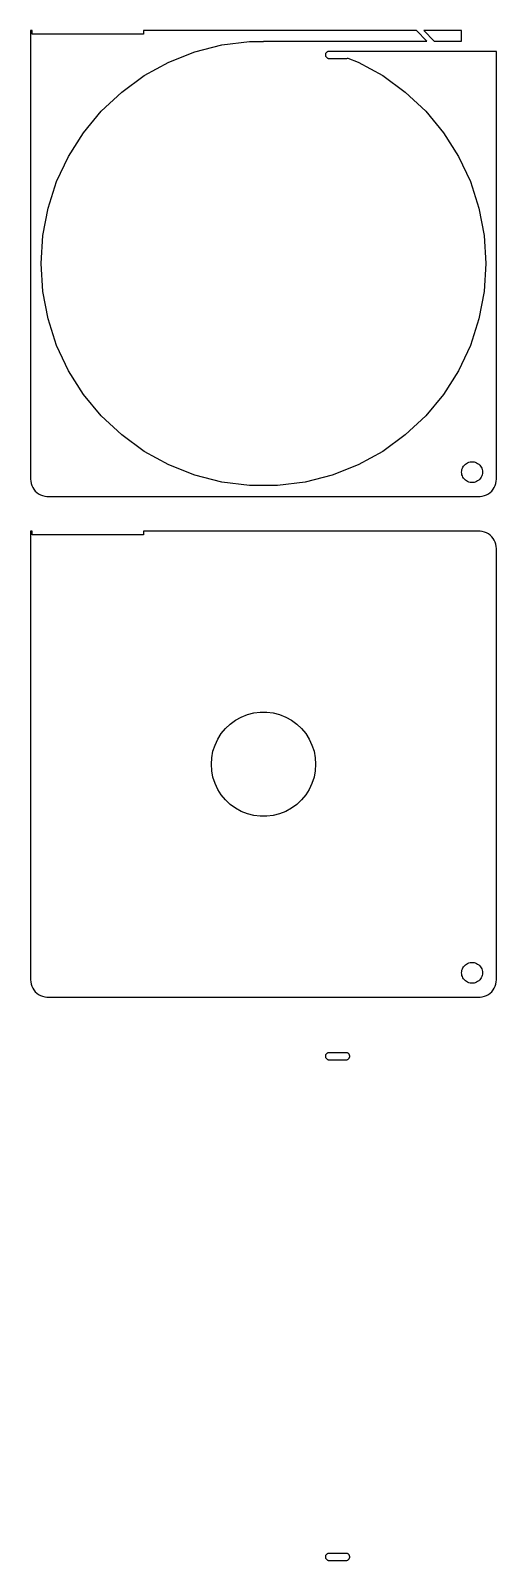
# Model space of a CAD drawing. Header units: metres. Extents: x -67 to 67, y 59 to 499.
import ezdxf

# ---------------------------------------------------------------- set-up
doc = ezdxf.new("R2010")
doc.units = ezdxf.units.M

msp = doc.modelspace()

# ---------------------------------------------------------------- linework, layer by layer
for p, q in [((-66.5, 499), (-67, 499)), ((-67, 499), (-67, 370)), ((-66.5, 498), (-66.5, 499)), ((-34.5, 498), (-66.5, 498)), ((44.0099, 498.99), (-34.5, 498.99)), ((-34.5, 498.99), (-34.5, 498)), ((47, 496), (44.0099, 498.99)), ((57, 498.99), (46.1312, 498.99)), ((46.1312, 498.99), (49.1213, 496)), ((57, 496), (57, 498.99)), ((-27.2499, 489.909), (-19.7771, 492.868)), ((-19.7771, 492.868), (-11.9924, 494.866)), ((-11.9924, 494.866), (-4.01859, 495.874)), ((-4.01859, 495.874), (0, 495.874)), ((0, 495.874), (0, 496)), ((0, 496), (47, 496)), ((18.2752, 492.844), (18.1736, 492.771)), ((18.3852, 492.905), (18.2752, 492.844)), ((18.502, 492.951), (18.3852, 492.905)), ((18.6236, 492.982), (18.502, 492.951)), ((18.7482, 492.998), (18.6236, 492.982)), ((19.561, 492.998), (18.7482, 492.998)), ((67, 493), (19.561, 493)), ((19.561, 493), (19.561, 492.998)), ((49.1213, 496), (57, 496)), ((67, 370), (67, 493)), ((-34.2929, 486.037), (-27.2499, 489.909)), ((17.8189, 492.125), (17.811, 492)), ((17.811, 492), (17.8189, 491.875)), ((17.8424, 492.249), (17.8189, 492.125)), ((17.8189, 491.875), (17.8424, 491.751)), ((17.8812, 492.368), (17.8424, 492.249)), ((17.8424, 491.751), (17.8812, 491.632)), ((17.9347, 492.482), (17.8812, 492.368)), ((17.8812, 491.632), (17.9347, 491.518)), ((18.002, 492.588), (17.9347, 492.482)), ((17.9347, 491.518), (18.002, 491.412)), ((18.082, 492.685), (18.002, 492.588)), ((18.002, 491.412), (18.082, 491.315)), ((18.1736, 492.771), (18.082, 492.685)), ((18.082, 491.315), (18.1736, 491.229)), ((18.1736, 491.229), (18.2752, 491.156)), ((18.2752, 491.156), (18.3852, 491.095)), ((18.3852, 491.095), (18.502, 491.049)), ((18.502, 491.049), (18.6236, 491.018)), ((18.6236, 491.018), (18.7482, 491.002)), ((18.7482, 491.002), (23.8738, 491.002)), ((23.8738, 491.002), (23.9984, 491.018)), ((23.9984, 491.018), (24.12, 491.049)), ((24.12, 491.049), (24.2368, 491.095)), ((24.2368, 491.095), (24.2439, 491.099)), ((24.2439, 491.099), (27.2499, 489.909)), ((27.2499, 489.909), (34.2929, 486.037)), ((-40.7951, 481.313), (-34.2929, 486.037)), ((34.2929, 486.037), (40.7951, 481.313)), ((-46.654, 475.811), (-40.7951, 481.313)), ((40.7951, 481.313), (46.654, 475.811)), ((-51.7771, 469.618), (-46.654, 475.811)), ((46.654, 475.811), (51.7771, 469.618)), ((-56.0836, 462.832), (-51.7771, 469.618)), ((51.7771, 469.618), (56.0836, 462.832)), ((-59.5057, 455.56), (-56.0836, 462.832)), ((56.0836, 462.832), (59.5057, 455.56)), ((-61.9893, 447.916), (-59.5057, 455.56)), ((59.5057, 455.56), (61.9893, 447.916)), ((-63.4953, 440.021), (-61.9893, 447.916)), ((61.9893, 447.916), (63.4953, 440.021)), ((-64, 432), (-63.4953, 440.021)), ((63.4953, 440.021), (64, 432)), ((-63.4953, 423.979), (-64, 432)), ((64, 432), (63.4953, 423.979)), ((-61.9893, 416.084), (-63.4953, 423.979)), ((63.4953, 423.979), (61.9893, 416.084)), ((-59.5057, 408.44), (-61.9893, 416.084)), ((61.9893, 416.084), (59.5057, 408.44)), ((-56.0836, 401.168), (-59.5057, 408.44)), ((59.5057, 408.44), (56.0836, 401.168)), ((-51.7771, 394.382), (-56.0836, 401.168)), ((56.0836, 401.168), (51.7771, 394.382)), ((-46.654, 388.189), (-51.7771, 394.382)), ((51.7771, 394.382), (46.654, 388.189)), ((-40.7951, 382.687), (-46.654, 388.189)), ((46.654, 388.189), (40.7951, 382.687)), ((-34.2929, 377.963), (-40.7951, 382.687)), ((40.7951, 382.687), (34.2929, 377.963)), ((-27.2499, 374.091), (-34.2929, 377.963)), ((-19.7771, 371.132), (-27.2499, 374.091)), ((27.2499, 374.091), (19.7771, 371.132)), ((34.2929, 377.963), (27.2499, 374.091)), ((57.5729, 373.763), (57.8131, 374.054)), ((57.8131, 374.054), (58.0877, 374.312)), ((58.0877, 374.312), (58.3925, 374.533)), ((58.3925, 374.533), (58.7227, 374.714)), ((58.7227, 374.714), (59.0729, 374.853)), ((59.0729, 374.853), (59.4379, 374.947)), ((59.4379, 374.947), (59.8116, 374.994)), ((59.8116, 374.994), (60.1884, 374.994)), ((60.1884, 374.994), (60.5621, 374.947)), ((60.5621, 374.947), (60.927, 374.853)), ((60.927, 374.853), (61.2773, 374.714)), ((61.2773, 374.714), (61.6075, 374.533)), ((61.6075, 374.533), (61.9123, 374.312)), ((61.9123, 374.312), (62.1869, 374.054)), ((62.1869, 374.054), (62.427, 373.763)), ((-67, 370), (-66.9606, 369.373)), ((-11.9924, 369.134), (-19.7771, 371.132)), ((19.7771, 371.132), (11.9924, 369.134)), ((57, 372), (57.0237, 372.376)), ((57.0237, 371.624), (57, 372)), ((57.0237, 372.376), (57.0942, 372.746)), ((57.0942, 371.254), (57.0237, 371.624)), ((57.0942, 372.746), (57.2107, 373.104)), ((57.2107, 370.896), (57.0942, 371.254)), ((57.2107, 373.104), (57.3711, 373.445)), ((57.3711, 370.555), (57.2107, 370.896)), ((57.3711, 373.445), (57.5729, 373.763)), ((57.5729, 370.237), (57.3711, 370.555)), ((57.8131, 369.946), (57.5729, 370.237)), ((58.0877, 369.688), (57.8131, 369.946)), ((58.3925, 369.467), (58.0877, 369.688)), ((61.9123, 369.688), (61.6075, 369.467)), ((62.1869, 369.946), (61.9123, 369.688)), ((62.427, 370.237), (62.1869, 369.946)), ((62.427, 373.763), (62.6289, 373.445)), ((62.6289, 370.555), (62.427, 370.237)), ((62.6289, 373.445), (62.7893, 373.104)), ((62.7893, 370.896), (62.6289, 370.555)), ((62.7893, 373.104), (62.9057, 372.746)), ((62.9057, 371.254), (62.7893, 370.896)), ((62.9057, 372.746), (62.9763, 372.376)), ((62.9763, 371.624), (62.9057, 371.254)), ((62.9763, 372.376), (63, 372)), ((63, 372), (62.9763, 371.624)), ((66.9606, 369.373), (67, 370)), ((-66.9606, 369.373), (-66.8429, 368.757)), ((-66.8429, 368.757), (-66.6489, 368.159)), ((-66.6489, 368.159), (-66.3815, 367.591)), ((-66.3815, 367.591), (-66.0451, 367.061)), ((-66.0451, 367.061), (-65.6448, 366.577)), ((-65.6448, 366.577), (-65.1871, 366.147)), ((-65.1871, 366.147), (-64.6791, 365.778)), ((-64.6791, 365.778), (-64.1289, 365.476)), ((-64.1289, 365.476), (-63.5451, 365.245)), ((-63.5451, 365.245), (-62.9369, 365.089)), ((-4.01859, 368.126), (-11.9924, 369.134)), ((4.01859, 368.126), (-4.01859, 368.126)), ((11.9924, 369.134), (4.01859, 368.126)), ((58.7227, 369.286), (58.3925, 369.467)), ((59.0729, 369.147), (58.7227, 369.286)), ((59.4379, 369.053), (59.0729, 369.147)), ((59.8116, 369.006), (59.4379, 369.053)), ((60.1884, 369.006), (59.8116, 369.006)), ((60.5621, 369.053), (60.1884, 369.006)), ((60.927, 369.147), (60.5621, 369.053)), ((61.2773, 369.286), (60.927, 369.147)), ((61.6075, 369.467), (61.2773, 369.286)), ((62.9369, 365.089), (63.5451, 365.245)), ((63.5451, 365.245), (64.1289, 365.476)), ((64.1289, 365.476), (64.6791, 365.778)), ((64.6791, 365.778), (65.1871, 366.147)), ((65.1871, 366.147), (65.6448, 366.577)), ((65.6448, 366.577), (66.0451, 367.061)), ((66.0451, 367.061), (66.3815, 367.591)), ((66.3815, 367.591), (66.6489, 368.159)), ((66.6489, 368.159), (66.8429, 368.757)), ((66.8429, 368.757), (66.9606, 369.373)), ((-62.9369, 365.089), (-62.3139, 365.01)), ((-62.3139, 365.01), (62.3139, 365.01)), ((62.3139, 365.01), (62.9369, 365.089)), ((-66.5, 355), (-67, 355)), ((-67, 355), (-67, 226)), ((-66.5, 354), (-66.5, 355)), ((-34.5, 354), (-66.5, 354)), ((62.3139, 354.99), (-34.5, 354.99)), ((-34.5, 354.99), (-34.5, 354)), ((62.9369, 354.911), (62.3139, 354.99)), ((63.5451, 354.755), (62.9369, 354.911)), ((64.1289, 354.524), (63.5451, 354.755)), ((64.6791, 354.222), (64.1289, 354.524)), ((65.1871, 353.853), (64.6791, 354.222)), ((65.6448, 353.423), (65.1871, 353.853)), ((66.0451, 352.939), (65.6448, 353.423)), ((66.3815, 352.409), (66.0451, 352.939)), ((66.6489, 351.841), (66.3815, 352.409)), ((66.8429, 351.243), (66.6489, 351.841)), ((66.9606, 350.627), (66.8429, 351.243)), ((67, 350), (66.9606, 350.627)), ((67, 226), (67, 350)), ((-10.9345, 298.268), (-9.56136, 299.558)), ((-9.56136, 299.558), (-8.0374, 300.665)), ((-8.0374, 300.665), (-6.38669, 301.572)), ((-6.38669, 301.572), (-4.63525, 302.266)), ((-4.63525, 302.266), (-2.81071, 302.734)), ((-2.81071, 302.734), (-0.94185, 302.97)), ((-0.94185, 302.97), (0.94185, 302.97)), ((0.94185, 302.97), (2.81071, 302.734)), ((2.81071, 302.734), (4.63525, 302.266)), ((4.63525, 302.266), (6.38669, 301.572)), ((6.38669, 301.572), (8.0374, 300.665)), ((8.0374, 300.665), (9.56136, 299.558)), ((9.56136, 299.558), (10.9345, 298.268)), ((-13.9466, 293.522), (-13.1446, 295.226)), ((-13.1446, 295.226), (-12.1353, 296.817)), ((-12.1353, 296.817), (-10.9345, 298.268)), ((10.9345, 298.268), (12.1353, 296.817)), ((12.1353, 296.817), (13.1446, 295.226)), ((13.1446, 295.226), (13.9466, 293.522)), ((-14.8817, 289.88), (-14.5287, 291.73)), ((-14.5287, 291.73), (-13.9466, 293.522)), ((13.9466, 293.522), (14.5287, 291.73)), ((14.5287, 291.73), (14.8817, 289.88)), ((-15, 288), (-14.8817, 289.88)), ((-14.8817, 286.12), (-15, 288)), ((-14.5287, 284.27), (-14.8817, 286.12)), ((14.8817, 286.12), (14.5287, 284.27)), ((14.8817, 289.88), (15, 288)), ((15, 288), (14.8817, 286.12)), ((-13.9466, 282.478), (-14.5287, 284.27)), ((-13.1446, 280.774), (-13.9466, 282.478)), ((13.9466, 282.478), (13.1446, 280.774)), ((14.5287, 284.27), (13.9466, 282.478)), ((-12.1353, 279.183), (-13.1446, 280.774)), ((-10.9345, 277.732), (-12.1353, 279.183)), ((-9.56136, 276.442), (-10.9345, 277.732)), ((10.9345, 277.732), (9.56136, 276.442)), ((12.1353, 279.183), (10.9345, 277.732)), ((13.1446, 280.774), (12.1353, 279.183)), ((-8.0374, 275.335), (-9.56136, 276.442)), ((-6.38669, 274.428), (-8.0374, 275.335)), ((-4.63525, 273.734), (-6.38669, 274.428)), ((-2.81071, 273.266), (-4.63525, 273.734)), ((-0.94185, 273.03), (-2.81071, 273.266)), ((0.94185, 273.03), (-0.94185, 273.03)), ((2.81071, 273.266), (0.94185, 273.03)), ((4.63525, 273.734), (2.81071, 273.266)), ((6.38669, 274.428), (4.63525, 273.734)), ((8.0374, 275.335), (6.38669, 274.428)), ((9.56136, 276.442), (8.0374, 275.335)), ((57.0942, 228.746), (57.2107, 229.104)), ((57.2107, 229.104), (57.3711, 229.445)), ((57.3711, 229.445), (57.5729, 229.763)), ((57.5729, 229.763), (57.8131, 230.054)), ((57.8131, 230.054), (58.0877, 230.312)), ((58.0877, 230.312), (58.3925, 230.533)), ((58.3925, 230.533), (58.7227, 230.714)), ((58.7227, 230.714), (59.0729, 230.853)), ((59.0729, 230.853), (59.4379, 230.947)), ((59.4379, 230.947), (59.8116, 230.994)), ((59.8116, 230.994), (60.1884, 230.994)), ((60.1884, 230.994), (60.5621, 230.947)), ((60.5621, 230.947), (60.927, 230.853)), ((60.927, 230.853), (61.2773, 230.714)), ((61.2773, 230.714), (61.6075, 230.533)), ((61.6075, 230.533), (61.9123, 230.312)), ((61.9123, 230.312), (62.1869, 230.054)), ((62.1869, 230.054), (62.427, 229.763)), ((62.427, 229.763), (62.6289, 229.445)), ((62.6289, 229.445), (62.7893, 229.104)), ((62.7893, 229.104), (62.9057, 228.746)), ((-67, 226), (-66.9606, 225.373)), ((-66.9606, 225.373), (-66.8429, 224.757)), ((-66.8429, 224.757), (-66.6489, 224.159)), ((57, 228), (57.0237, 228.376)), ((57.0237, 227.624), (57, 228)), ((57.0237, 228.376), (57.0942, 228.746)), ((57.0942, 227.254), (57.0237, 227.624)), ((57.2107, 226.896), (57.0942, 227.254)), ((57.3711, 226.555), (57.2107, 226.896)), ((57.5729, 226.237), (57.3711, 226.555)), ((57.8131, 225.946), (57.5729, 226.237)), ((58.0877, 225.688), (57.8131, 225.946)), ((58.3925, 225.467), (58.0877, 225.688)), ((58.7227, 225.286), (58.3925, 225.467)), ((59.0729, 225.147), (58.7227, 225.286)), ((59.4379, 225.053), (59.0729, 225.147)), ((59.8116, 225.006), (59.4379, 225.053)), ((60.1884, 225.006), (59.8116, 225.006)), ((60.5621, 225.053), (60.1884, 225.006)), ((60.927, 225.147), (60.5621, 225.053)), ((61.2773, 225.286), (60.927, 225.147)), ((61.6075, 225.467), (61.2773, 225.286)), ((61.9123, 225.688), (61.6075, 225.467)), ((62.1869, 225.946), (61.9123, 225.688)), ((62.427, 226.237), (62.1869, 225.946)), ((62.6289, 226.555), (62.427, 226.237)), ((62.7893, 226.896), (62.6289, 226.555)), ((62.9057, 227.254), (62.7893, 226.896)), ((62.9057, 228.746), (62.9763, 228.376)), ((62.9763, 227.624), (62.9057, 227.254)), ((62.9763, 228.376), (63, 228)), ((63, 228), (62.9763, 227.624)), ((66.6489, 224.159), (66.8429, 224.757)), ((66.8429, 224.757), (66.9606, 225.373)), ((66.9606, 225.373), (67, 226)), ((-66.6489, 224.159), (-66.3815, 223.591)), ((-66.3815, 223.591), (-66.0451, 223.061)), ((-66.0451, 223.061), (-65.6448, 222.577)), ((-65.6448, 222.577), (-65.1871, 222.147)), ((-65.1871, 222.147), (-64.6791, 221.778)), ((-64.6791, 221.778), (-64.1289, 221.476)), ((-64.1289, 221.476), (-63.5451, 221.245)), ((-63.5451, 221.245), (-62.9369, 221.089)), ((-62.9369, 221.089), (-62.3139, 221.01)), ((-62.3139, 221.01), (62.3139, 221.01)), ((62.3139, 221.01), (62.9369, 221.089)), ((62.9369, 221.089), (63.5451, 221.245)), ((63.5451, 221.245), (64.1289, 221.476)), ((64.1289, 221.476), (64.6791, 221.778)), ((64.6791, 221.778), (65.1871, 222.147)), ((65.1871, 222.147), (65.6448, 222.577)), ((65.6448, 222.577), (66.0451, 223.061)), ((66.0451, 223.061), (66.3815, 223.591)), ((66.3815, 223.591), (66.6489, 224.159)), ((17.8189, 204.125), (17.811, 204)), ((17.811, 204), (17.8189, 203.875)), ((17.8424, 204.249), (17.8189, 204.125)), ((17.8189, 203.875), (17.8424, 203.751)), ((17.8812, 204.368), (17.8424, 204.249)), ((17.8424, 203.751), (17.8812, 203.632)), ((17.9347, 204.482), (17.8812, 204.368)), ((17.8812, 203.632), (17.9347, 203.518)), ((18.002, 204.588), (17.9347, 204.482)), ((17.9347, 203.518), (18.002, 203.412)), ((18.082, 204.685), (18.002, 204.588)), ((18.002, 203.412), (18.082, 203.315)), ((18.1736, 204.771), (18.082, 204.685)), ((18.082, 203.315), (18.1736, 203.229)), ((18.2752, 204.844), (18.1736, 204.771)), ((18.1736, 203.229), (18.2752, 203.156)), ((18.3852, 204.905), (18.2752, 204.844)), ((18.2752, 203.156), (18.3852, 203.095)), ((18.502, 204.951), (18.3852, 204.905)), ((18.3852, 203.095), (18.502, 203.049)), ((18.6236, 204.982), (18.502, 204.951)), ((18.502, 203.049), (18.6236, 203.018)), ((18.7482, 204.998), (18.6236, 204.982)), ((18.6236, 203.018), (18.7482, 203.002)), ((23.8738, 204.998), (18.7482, 204.998)), ((18.7482, 203.002), (23.8738, 203.002)), ((23.9984, 204.982), (23.8738, 204.998)), ((23.8738, 203.002), (23.9984, 203.018)), ((24.12, 204.951), (23.9984, 204.982)), ((23.9984, 203.018), (24.12, 203.049)), ((24.2368, 204.905), (24.12, 204.951)), ((24.12, 203.049), (24.2368, 203.095)), ((24.3468, 204.844), (24.2368, 204.905)), ((24.2368, 203.095), (24.3468, 203.156)), ((24.4484, 204.771), (24.3468, 204.844)), ((24.3468, 203.156), (24.4484, 203.229)), ((24.54, 204.685), (24.4484, 204.771)), ((24.4484, 203.229), (24.54, 203.315)), ((24.62, 204.588), (24.54, 204.685)), ((24.54, 203.315), (24.62, 203.412)), ((24.6873, 204.482), (24.62, 204.588)), ((24.62, 203.412), (24.6873, 203.518)), ((24.7408, 204.368), (24.6873, 204.482)), ((24.6873, 203.518), (24.7408, 203.632)), ((24.7796, 204.249), (24.7408, 204.368)), ((24.7408, 203.632), (24.7796, 203.751)), ((24.8031, 204.125), (24.7796, 204.249)), ((24.7796, 203.751), (24.8031, 203.875)), ((24.811, 204), (24.8031, 204.125)), ((24.8031, 203.875), (24.811, 204)), ((17.8189, 60.1253), (17.811, 60)), ((17.811, 60), (17.8189, 59.8747)), ((17.8424, 60.2487), (17.8189, 60.1253)), ((17.8189, 59.8747), (17.8424, 59.7513)), ((17.8812, 60.3681), (17.8424, 60.2487)), ((17.8424, 59.7513), (17.8812, 59.6319)), ((17.9347, 60.4818), (17.8812, 60.3681)), ((17.8812, 59.6319), (17.9347, 59.5182)), ((18.002, 60.5878), (17.9347, 60.4818)), ((17.9347, 59.5182), (18.002, 59.4122)), ((18.082, 60.6845), (18.002, 60.5878)), ((18.002, 59.4122), (18.082, 59.3154)), ((18.1736, 60.7705), (18.082, 60.6845)), ((18.082, 59.3154), (18.1736, 59.2295)), ((18.2752, 60.8443), (18.1736, 60.7705)), ((18.1736, 59.2295), (18.2752, 59.1557)), ((18.3852, 60.9048), (18.2752, 60.8443)), ((18.2752, 59.1557), (18.3852, 59.0952)), ((18.502, 60.951), (18.3852, 60.9048)), ((18.3852, 59.0952), (18.502, 59.0489)), ((18.6236, 60.9823), (18.502, 60.951)), ((18.502, 59.0489), (18.6236, 59.0177)), ((18.7482, 60.998), (18.6236, 60.9823)), ((18.6236, 59.0177), (18.7482, 59.002)), ((23.8738, 60.998), (18.7482, 60.998)), ((18.7482, 59.002), (23.8738, 59.002)), ((23.9984, 60.9823), (23.8738, 60.998)), ((23.8738, 59.002), (23.9984, 59.0177)), ((24.12, 60.951), (23.9984, 60.9823)), ((23.9984, 59.0177), (24.12, 59.0489)), ((24.2368, 60.9048), (24.12, 60.951)), ((24.12, 59.0489), (24.2368, 59.0952)), ((24.3468, 60.8443), (24.2368, 60.9048)), ((24.2368, 59.0952), (24.3468, 59.1557)), ((24.4484, 60.7705), (24.3468, 60.8443)), ((24.3468, 59.1557), (24.4484, 59.2295)), ((24.54, 60.6845), (24.4484, 60.7705)), ((24.4484, 59.2295), (24.54, 59.3154)), ((24.62, 60.5878), (24.54, 60.6845)), ((24.54, 59.3154), (24.62, 59.4122)), ((24.6873, 60.4818), (24.62, 60.5878)), ((24.62, 59.4122), (24.6873, 59.5182)), ((24.7408, 60.3681), (24.6873, 60.4818)), ((24.6873, 59.5182), (24.7408, 59.6319)), ((24.7796, 60.2487), (24.7408, 60.3681)), ((24.7408, 59.6319), (24.7796, 59.7513)), ((24.8031, 60.1253), (24.7796, 60.2487)), ((24.7796, 59.7513), (24.8031, 59.8747)), ((24.811, 60), (24.8031, 60.1253)), ((24.8031, 59.8747), (24.811, 60))]:
    msp.add_line(p, q)

doc.saveas('drawing.dxf')
